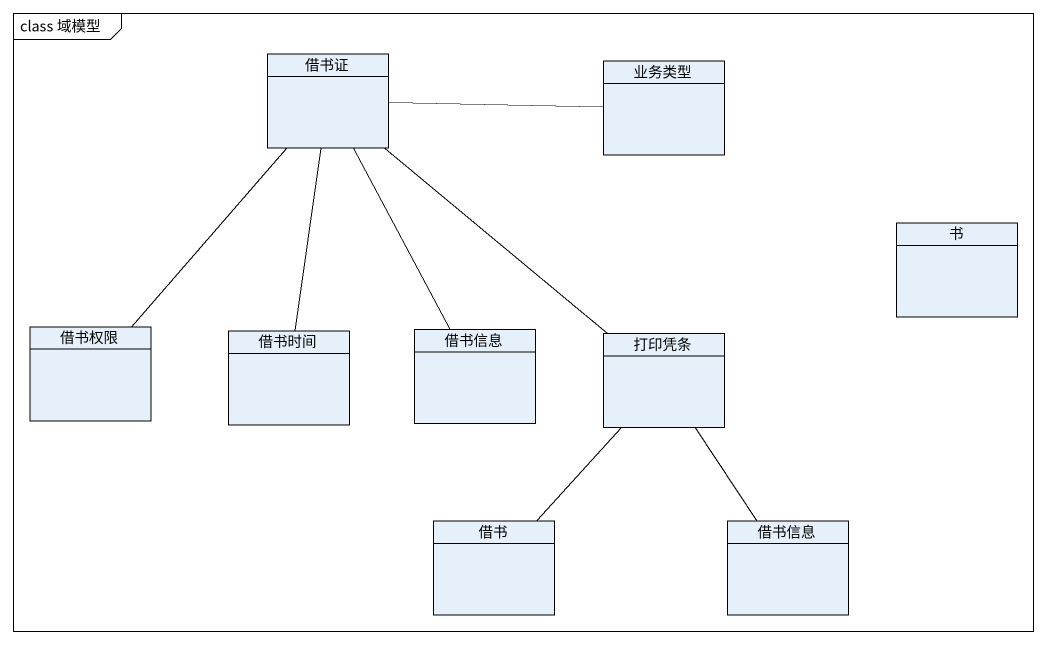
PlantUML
@startuml
mainframe class 域模型
hide circle
hide empty members
class 借书证
class 业务类型
class 书
class 借书权限
class 借书时间
class 借书信息
class 打印凭条
class 借书
class "借书信息" as 借书信息_2
借书证 -right- 业务类型
借书证 -- 借书信息
借书证 -- 打印凭条
借书权限 -up- 借书证
借书时间 -up- 借书证
打印凭条 -- 借书
打印凭条 -- 借书信息_2
@enduml
